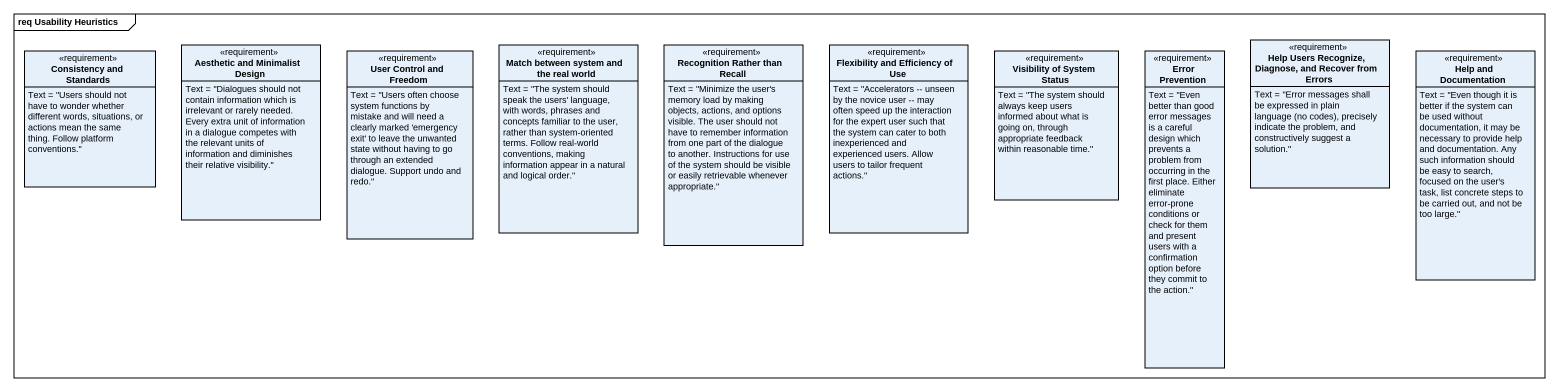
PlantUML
@startuml
mainframe req Usability Heuristics
hide circle
hide empty members
class "Aesthetic and Minimalist Design" as Aesthetic_and_Minimalist <<requirement>> {
  Text = "Dialogues should not contain information which is irrelevant or rarely needed. Every extra unit of information in a dialogue competes with the relevant units of information and diminishes their relative visibility."
}
class "Match between system and the real world" as Match_between_system_and <<requirement>> {
  Text = "The system should speak the users' language, with words, phrases and concepts familiar to the user, rather than system-oriented terms. Follow real-world conventions, making information appear in a natural and logical order."
}
class "Recognition Rather than Recall" as Recognition_Rather_than <<requirement>> {
  Text = "Minimize the user's memory load by making objects, actions, and options visible. The user should not have to remember information from one part of the dialogue to another. Instructions for use of the system should be visible or easily retrievable whenever appropriate."
}
class "Flexibility and Efficiency of Use" as Flexibility_and_Efficiency <<requirement>> {
  Text = "Accelerators ~-- unseen by the novice user ~-- may often speed up the interaction for the expert user such that the system can cater to both inexperienced and experienced users. Allow users to tailor frequent actions."
}
class "Help Users Recognize, Diagnose, and Recover from Errors" as Help_Users_Recognize <<requirement>> {
  {field} Text = "Error messages shall be expressed in plain language (no codes), precisely indicate the problem, and constructively suggest a solution."
}
class "Consistency and Standards" as Consistency_and_Standards <<requirement>> {
  Text = "Users should not have to wonder whether different words, situations, or actions mean the same thing. Follow platform conventions."
}
class "User Control and Freedom" as User_Control_and_Freedom <<requirement>> {
  Text = "Users often choose system functions by mistake and will need a clearly marked 'emergency exit' to leave the unwanted state without having to go through an extended dialogue. Support undo and redo."
}
class "Visibility of System Status" as Visibility_of_System_Status <<requirement>> {
  Text = "The system should always keep users informed about what is going on, through appropriate feedback within reasonable time."
}
class "Error Prevention" as Error_Prevention <<requirement>> {
  Text = "Even better than good error messages is a careful design which prevents a problem from occurring in the first place. Either eliminate error-prone conditions or check for them and present users with a confirmation option before they commit to the action."
}
class "Help and Documentation" as Help_and_Documentation <<requirement>> {
  Text = "Even though it is better if the system can be used without documentation, it may be necessary to provide help and documentation. Any such information should be easy to search, focused on the user's task, list concrete steps to be carried out, and not be too large."
}
@enduml
